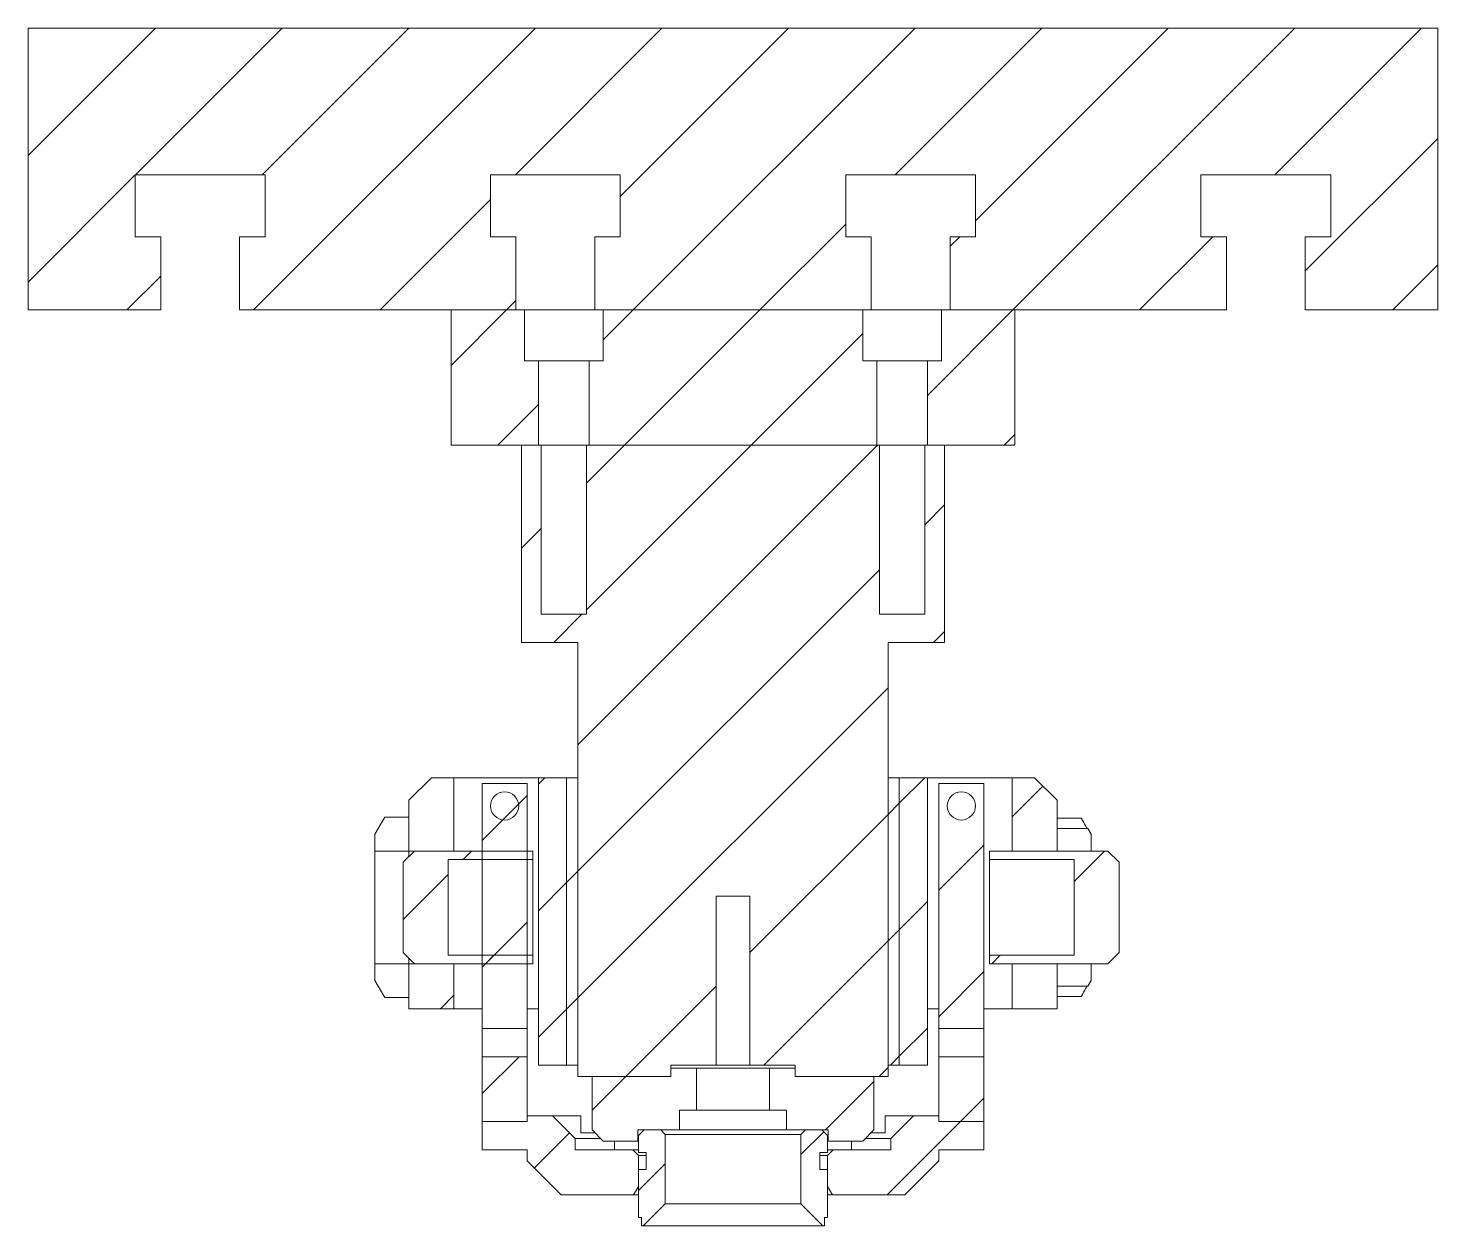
# Model space of a CAD drawing. Header units: millimetres. Extents: x -21 to 4031, y 177 to 2811.
# Drawn here: x 3726.7 to 3976.7, y 1265.3 to 1477.8 of the extents above; entities that cross this region are included whole.
import ezdxf

# ---------------------------------------------------------------- set-up
doc = ezdxf.new("R2010")
doc.units = ezdxf.units.MM
pattern_1 = [(45, (-1206.173, -828.564), (-11.22532, 11.22532), [])]

msp = doc.modelspace()

# ---------------------------------------------------------------- hatches: boundary and pattern name
at = {"linetype": 'Continuous', "lineweight": 0}
h = msp.add_hatch(dxfattribs=at)
h.set_pattern_fill('ANSI31', scale=5, style=0)
h.set_pattern_definition(pattern_1)
h.paths.add_polyline_path([(3827.24, 1440.77), (3827.24, 1427.77), (3876.24, 1427.77), (3876.24, 1440.77), (3871.74, 1440.77), (3871.74, 1451.77), (3894.74, 1451.77), (3894.74, 1440.77), (3890.24, 1440.77), (3890.24, 1427.77), (3939.24, 1427.77), (3939.24, 1440.77), (3934.74, 1440.77), (3934.74, 1451.77), (3957.74, 1451.77), (3957.74, 1440.77), (3953.24, 1440.77), (3953.24, 1427.77), (3976.74, 1427.77), (3976.74, 1477.77), (3726.74, 1477.77), (3726.74, 1427.77), (3750.24, 1427.77), (3750.24, 1440.77), (3745.74, 1440.77), (3745.74, 1451.77), (3768.74, 1451.77), (3768.74, 1440.77), (3764.24, 1440.77), (3764.24, 1427.77), (3813.24, 1427.77), (3813.24, 1440.77), (3808.74, 1440.77), (3808.74, 1451.77), (3831.74, 1451.77), (3831.74, 1440.77)], flags=0)
h = msp.add_hatch(dxfattribs=at)
h.set_pattern_fill('ANSI31', scale=5, style=0)
h.set_pattern_definition(pattern_1)
h.paths.add_polyline_path([(3801.74, 1427.77), (3801.74, 1403.77), (3817.24, 1403.77), (3817.24, 1418.77), (3814.74, 1418.77), (3814.74, 1427.77)], flags=0)
h = msp.add_hatch(dxfattribs=at)
h.set_pattern_fill('ANSI31', scale=5, style=0)
h.set_pattern_definition(pattern_1)
h.paths.add_polyline_path([(3874.74, 1418.77), (3874.74, 1427.77), (3828.74, 1427.77), (3828.74, 1418.77), (3826.24, 1418.77), (3826.24, 1403.77), (3877.24, 1403.77), (3877.24, 1418.77)], flags=0)
h = msp.add_hatch(dxfattribs=at)
h.set_pattern_fill('ANSI31', scale=5, style=0)
h.set_pattern_definition(pattern_1)
h.paths.add_polyline_path([(3901.74, 1403.77), (3901.74, 1427.77), (3888.74, 1427.77), (3888.74, 1418.77), (3886.24, 1418.77), (3886.24, 1403.77)], flags=0)
h = msp.add_hatch(dxfattribs=at)
h.set_pattern_fill('ANSI31', scale=5, style=0)
h.set_pattern_definition(pattern_1)
h.paths.add_polyline_path([(3817.74, 1373.77), (3817.74, 1403.77), (3814.24, 1403.77), (3814.24, 1368.77), (3824.24, 1368.77), (3824.24, 1291.77), (3840.74, 1291.77), (3840.74, 1293.77), (3848.74, 1293.77), (3848.74, 1323.77), (3854.74, 1323.77), (3854.74, 1293.77), (3862.74, 1293.77), (3862.74, 1291.77), (3879.24, 1291.77), (3879.24, 1368.77), (3889.24, 1368.77), (3889.24, 1403.77), (3885.74, 1403.77), (3885.74, 1373.77), (3877.74, 1373.77), (3877.74, 1403.77), (3825.74, 1403.77), (3825.74, 1373.77)], flags=0)
h = msp.add_hatch(dxfattribs=at)
h.set_pattern_fill('ANSI31', scale=5, style=0)
h.set_pattern_definition(pattern_1)
h.paths.add_polyline_path([(3815.24, 1300.27), (3815.24, 1343.77), (3807.24, 1343.77), (3807.24, 1300.27)], flags=0)
edge = h.paths.add_edge_path(flags=0)
edge.add_arc((3811.24, 1339.77), 2.5, 0, 360)
h = msp.add_hatch(dxfattribs=at)
h.set_pattern_fill('ANSI31', scale=5, style=0)
h.set_pattern_definition(pattern_1)
h.paths.add_polyline_path([(3822.24, 1293.77), (3822.24, 1344.77), (3817.24, 1344.77), (3817.24, 1293.77)], flags=0)
h = msp.add_hatch(dxfattribs=at)
h.set_pattern_fill('ANSI31', scale=5, style=0)
h.set_pattern_definition(pattern_1)
h.paths.add_polyline_path([(3824.24, 1293.77), (3824.24, 1344.77), (3822.24, 1344.77), (3822.24, 1293.77)], flags=0)
h = msp.add_hatch(dxfattribs=at)
h.set_pattern_fill('ANSI31', scale=5, style=0)
h.set_pattern_definition(pattern_1)
h.paths.add_polyline_path([(3881.24, 1293.77), (3881.24, 1344.77), (3879.24, 1344.77), (3879.24, 1293.77)], flags=0)
h = msp.add_hatch(dxfattribs=at)
h.set_pattern_fill('ANSI31', scale=5, style=0)
h.set_pattern_definition(pattern_1)
h.paths.add_polyline_path([(3881.24, 1344.77), (3881.24, 1293.77), (3886.24, 1293.77), (3886.24, 1344.77)], flags=0)
h = msp.add_hatch(dxfattribs=at)
h.set_pattern_fill('ANSI31', scale=5, style=0)
h.set_pattern_definition(pattern_1)
h.paths.add_polyline_path([(3896.24, 1300.27), (3896.24, 1343.77), (3888.24, 1343.77), (3888.24, 1300.27)], flags=0)
edge = h.paths.add_edge_path(flags=0)
edge.add_arc((3892.24, 1339.77), 2.5, 0, 360)
h = msp.add_hatch(dxfattribs=at)
h.set_pattern_fill('ANSI31', scale=5, style=0)
h.set_pattern_definition(pattern_1)
h.paths.add_polyline_path([(3909.24, 1331.77), (3909.24, 1340.77), (3905.24, 1344.77), (3901.24, 1344.77), (3901.24, 1331.77)], flags=0)
h = msp.add_hatch(dxfattribs=at)
h.set_pattern_fill('ANSI31', scale=5, style=0)
h.set_pattern_definition(pattern_1)
edge = h.paths.add_edge_path(flags=0)
edge.add_arc((3811.24, 1339.77), 2.5, 0, 360)
h = msp.add_hatch(dxfattribs=at)
h.set_pattern_fill('ANSI31', scale=5, style=0)
h.set_pattern_definition(pattern_1)
h.paths.add_polyline_path([(3793.24, 1329.77), (3793.24, 1313.77), (3795.24, 1311.77), (3816.24, 1311.77), (3816.24, 1313.27), (3801.24, 1313.27), (3801.24, 1330.27), (3816.24, 1330.27), (3816.24, 1331.77), (3795.24, 1331.77)], flags=0)
h = msp.add_hatch(dxfattribs=at)
h.set_pattern_fill('ANSI31', scale=5, style=0)
h.set_pattern_definition(pattern_1)
h.paths.add_polyline_path([(3920.24, 1313.77), (3920.24, 1329.77), (3918.24, 1331.77), (3897.24, 1331.77), (3897.24, 1330.27), (3912.24, 1330.27), (3912.24, 1313.27), (3897.24, 1313.27), (3897.24, 1311.77), (3918.24, 1311.77)], flags=0)
h = msp.add_hatch(dxfattribs=at)
h.set_pattern_fill('ANSI31', scale=5, style=0)
h.set_pattern_definition(pattern_1)
h.paths.add_polyline_path([(3794.24, 1311.77), (3794.24, 1303.77), (3802.24, 1303.77), (3802.24, 1311.77)], flags=0)
h = msp.add_hatch(dxfattribs=at)
h.set_pattern_fill('ANSI31', scale=5, style=0)
h.set_pattern_definition(pattern_1)
h.paths.add_polyline_path([(3807.24, 1295.27), (3807.24, 1283.77), (3815.24, 1283.77), (3815.24, 1295.27)], flags=0)
h = msp.add_hatch(dxfattribs=at)
h.set_pattern_fill('ANSI31', scale=5, style=0)
h.set_pattern_definition(pattern_1)
h.paths.add_polyline_path([(3888.24, 1295.27), (3888.24, 1283.77), (3896.24, 1283.77), (3896.24, 1295.27)], flags=0)
h = msp.add_hatch(dxfattribs=at)
h.set_pattern_fill('ANSI31', scale=5, style=0)
h.set_pattern_definition(pattern_1)
h.paths.add_polyline_path([(3834.89, 1280.27), (3834.89, 1282.27), (3842.24, 1282.27), (3842.24, 1285.77), (3845.24, 1285.77), (3845.24, 1293.27), (3840.74, 1293.27), (3840.74, 1291.77), (3826.74, 1291.77), (3826.74, 1282.27), (3828.74, 1280.27)], flags=0)
h = msp.add_hatch(dxfattribs=at)
h.set_pattern_fill('ANSI31', scale=5, style=0)
h.set_pattern_definition(pattern_1)
h.paths.add_polyline_path([(3868.59, 1282.27), (3868.59, 1280.27), (3874.74, 1280.27), (3876.74, 1282.27), (3876.74, 1291.77), (3862.74, 1291.77), (3862.74, 1293.27), (3858.24, 1293.27), (3858.24, 1285.77), (3861.24, 1285.77), (3861.24, 1282.27)], flags=0)
h = msp.add_hatch(dxfattribs=at)
h.set_pattern_fill('ANSI31', scale=5, style=0)
h.set_pattern_definition(pattern_1)
h.paths.add_polyline_path([(3807.24, 1283.77), (3807.24, 1278.77), (3815.24, 1278.77), (3815.24, 1276.77), (3821.24, 1270.77), (3834.12, 1270.77), (3834.99, 1272.27), (3834.99, 1277.77), (3833.99, 1278.77), (3823.74, 1278.77), (3823.74, 1280.77), (3819.74, 1284.77), (3815.24, 1284.77), (3815.24, 1283.77)], flags=0)
h = msp.add_hatch(dxfattribs=at)
h.set_pattern_fill('ANSI31', scale=5, style=0)
h.set_pattern_definition(pattern_1)
h.paths.add_polyline_path([(3896.24, 1278.77), (3896.24, 1283.77), (3888.24, 1283.77), (3888.24, 1284.77), (3883.74, 1284.77), (3879.74, 1280.77), (3879.74, 1278.77), (3869.49, 1278.77), (3868.49, 1277.77), (3868.49, 1272.27), (3869.36, 1270.77), (3882.24, 1270.77), (3888.24, 1276.77), (3888.24, 1278.77)], flags=0)
h = msp.add_hatch(dxfattribs=at)
h.set_pattern_fill('ANSI31', scale=5, style=0)
h.set_pattern_definition(pattern_1)
h.paths.add_polyline_path([(3835.79, 1265.27), (3839.72, 1269.19), (3839.72, 1281.47), (3838.92, 1282.27), (3835.97, 1282.27), (3834.97, 1281.27), (3834.97, 1278.27), (3836.37, 1278.27), (3836.37, 1275.27), (3834.97, 1275.27), (3834.97, 1266.77), (3835.49, 1266.77), (3835.49, 1265.27)], flags=0)
h = msp.add_hatch(dxfattribs=at)
h.set_pattern_fill('ANSI31', scale=5, style=0)
h.set_pattern_definition(pattern_1)
h.paths.add_polyline_path([(3864.57, 1282.27), (3863.77, 1281.47), (3863.77, 1269.19), (3867.69, 1265.27), (3867.99, 1265.27), (3867.99, 1266.77), (3868.52, 1266.77), (3868.52, 1275.27), (3867.12, 1275.27), (3867.12, 1278.27), (3868.52, 1278.27), (3868.52, 1281.27), (3867.52, 1282.27)], flags=0)

# ---------------------------------------------------------------- linework, layer by layer
at = {"color": 7, "linetype": 'Continuous', "lineweight": 15}
for p, q in [((3976.74, 1477.77), (3726.74, 1477.77)), ((3726.74, 1477.77), (3726.74, 1427.77)), ((3976.74, 1427.77), (3976.74, 1477.77)), ((3768.74, 1451.77), (3745.74, 1451.77)), ((3745.74, 1451.77), (3745.74, 1440.77)), ((3768.74, 1440.77), (3768.74, 1451.77)), ((3831.74, 1451.77), (3808.74, 1451.77)), ((3808.74, 1451.77), (3808.74, 1440.77)), ((3831.74, 1440.77), (3831.74, 1451.77)), ((3894.74, 1451.77), (3871.74, 1451.77)), ((3871.74, 1451.77), (3871.74, 1440.77)), ((3894.74, 1440.77), (3894.74, 1451.77)), ((3957.74, 1451.77), (3934.74, 1451.77)), ((3934.74, 1451.77), (3934.74, 1440.77)), ((3957.74, 1440.77), (3957.74, 1451.77)), ((3745.74, 1440.77), (3750.24, 1440.77)), ((3750.24, 1440.77), (3750.24, 1427.77)), ((3764.24, 1427.77), (3764.24, 1440.77)), ((3764.24, 1440.77), (3768.74, 1440.77)), ((3808.74, 1440.77), (3813.24, 1440.77)), ((3813.24, 1440.77), (3813.24, 1427.77)), ((3827.24, 1440.77), (3831.74, 1440.77)), ((3827.24, 1427.77), (3827.24, 1440.77)), ((3871.74, 1440.77), (3876.24, 1440.77)), ((3876.24, 1440.77), (3876.24, 1427.77)), ((3890.24, 1427.77), (3890.24, 1440.77)), ((3890.24, 1440.77), (3894.74, 1440.77)), ((3934.74, 1440.77), (3939.24, 1440.77)), ((3939.24, 1440.77), (3939.24, 1427.77)), ((3953.24, 1427.77), (3953.24, 1440.77)), ((3953.24, 1440.77), (3957.74, 1440.77)), ((3726.74, 1427.77), (3750.24, 1427.77)), ((3764.24, 1427.77), (3813.24, 1427.77)), ((3801.74, 1403.77), (3801.74, 1427.77)), ((3801.74, 1427.77), (3814.74, 1427.77)), ((3814.74, 1427.77), (3814.74, 1418.77)), ((3827.24, 1427.77), (3814.74, 1427.77)), ((3827.24, 1427.77), (3876.24, 1427.77)), ((3828.74, 1418.77), (3828.74, 1427.77)), ((3828.74, 1427.77), (3874.74, 1427.77)), ((3874.74, 1427.77), (3874.74, 1418.77)), ((3888.74, 1427.77), (3876.24, 1427.77)), ((3888.74, 1418.77), (3888.74, 1427.77)), ((3888.74, 1427.77), (3901.74, 1427.77)), ((3890.24, 1427.77), (3939.24, 1427.77)), ((3901.74, 1427.77), (3901.74, 1403.77)), ((3953.24, 1427.77), (3976.74, 1427.77)), ((3817.24, 1418.77), (3814.74, 1418.77)), ((3817.24, 1418.77), (3817.24, 1403.77)), ((3826.24, 1418.77), (3817.24, 1418.77)), ((3826.24, 1403.77), (3826.24, 1418.77)), ((3828.74, 1418.77), (3826.24, 1418.77)), ((3877.24, 1418.77), (3874.74, 1418.77)), ((3877.24, 1418.77), (3877.24, 1403.77)), ((3886.24, 1418.77), (3877.24, 1418.77)), ((3886.24, 1403.77), (3886.24, 1418.77)), ((3888.74, 1418.77), (3886.24, 1418.77)), ((3801.74, 1403.77), (3817.24, 1403.77)), ((3814.24, 1403.77), (3814.24, 1368.77)), ((3817.74, 1403.77), (3814.24, 1403.77)), ((3817.74, 1403.77), (3817.74, 1373.77)), ((3825.74, 1403.77), (3817.74, 1403.77)), ((3825.74, 1373.77), (3825.74, 1403.77)), ((3877.74, 1403.77), (3825.74, 1403.77)), ((3826.24, 1403.77), (3877.24, 1403.77)), ((3877.74, 1403.77), (3877.74, 1373.77)), ((3885.74, 1403.77), (3877.74, 1403.77)), ((3885.74, 1373.77), (3885.74, 1403.77)), ((3889.24, 1403.77), (3885.74, 1403.77)), ((3886.24, 1403.77), (3901.74, 1403.77)), ((3889.24, 1368.77), (3889.24, 1403.77)), ((3825.74, 1373.77), (3817.74, 1373.77)), ((3885.74, 1373.77), (3877.74, 1373.77)), ((3814.24, 1368.77), (3824.24, 1368.77)), ((3824.24, 1368.77), (3824.24, 1291.77)), ((3879.24, 1368.77), (3889.24, 1368.77)), ((3879.24, 1291.77), (3879.24, 1368.77)), ((3798.24, 1344.77), (3794.24, 1340.77)), ((3802.24, 1344.77), (3798.24, 1344.77)), ((3802.24, 1331.77), (3802.24, 1344.77)), ((3802.24, 1344.77), (3817.24, 1344.77)), ((3815.24, 1343.77), (3807.24, 1343.77)), ((3807.24, 1300.27), (3807.24, 1343.77)), ((3815.24, 1300.27), (3815.24, 1343.77)), ((3817.24, 1344.77), (3817.24, 1293.77)), ((3822.24, 1344.77), (3817.24, 1344.77)), ((3822.24, 1344.77), (3822.24, 1293.77)), ((3824.24, 1344.77), (3822.24, 1344.77)), ((3824.24, 1344.77), (3824.24, 1293.77)), ((3881.24, 1344.77), (3879.24, 1344.77)), ((3879.24, 1344.77), (3879.24, 1293.77)), ((3886.24, 1344.77), (3881.24, 1344.77)), ((3881.24, 1293.77), (3881.24, 1344.77)), ((3901.24, 1344.77), (3886.24, 1344.77)), ((3886.24, 1293.77), (3886.24, 1344.77)), ((3896.24, 1343.77), (3888.24, 1343.77)), ((3888.24, 1300.27), (3888.24, 1343.77)), ((3896.24, 1300.27), (3896.24, 1343.77)), ((3905.24, 1344.77), (3901.24, 1344.77)), ((3901.24, 1344.77), (3901.24, 1331.77)), ((3909.24, 1340.77), (3905.24, 1344.77)), ((3794.24, 1340.77), (3794.24, 1331.77)), ((3909.24, 1331.77), (3909.24, 1340.77)), ((3788.24, 1334.77), (3789.97, 1337.77)), ((3789.97, 1337.77), (3794.24, 1337.77)), ((3794.24, 1337.77), (3794.24, 1331.77)), ((3909.24, 1337.57), (3913.51, 1337.57)), ((3909.24, 1335.77), (3914.66, 1335.77)), ((3909.24, 1331.77), (3909.24, 1335.77)), ((3914.66, 1335.77), (3915.24, 1334.77)), ((3788.24, 1334.77), (3788.24, 1331.77)), ((3915.24, 1331.77), (3915.24, 1334.77)), ((3788.24, 1331.77), (3794.24, 1331.77)), ((3788.24, 1331.77), (3788.24, 1311.77)), ((3795.24, 1331.77), (3793.24, 1329.77)), ((3794.24, 1331.77), (3794.24, 1330.77)), ((3802.24, 1331.77), (3794.24, 1331.77)), ((3816.24, 1331.77), (3795.24, 1331.77)), ((3816.24, 1330.27), (3801.24, 1330.27)), ((3801.24, 1313.27), (3801.24, 1330.27)), ((3816.24, 1330.27), (3816.24, 1331.77)), ((3816.24, 1313.27), (3816.24, 1330.27)), ((3918.24, 1331.77), (3897.24, 1331.77)), ((3897.24, 1331.77), (3897.24, 1330.27)), ((3912.24, 1330.27), (3897.24, 1330.27)), ((3897.24, 1330.27), (3897.24, 1313.27)), ((3909.24, 1331.77), (3901.24, 1331.77)), ((3909.24, 1331.77), (3915.24, 1331.77)), ((3912.24, 1330.27), (3912.24, 1313.27)), ((3920.24, 1329.77), (3918.24, 1331.77)), ((3793.24, 1313.77), (3793.24, 1329.77)), ((3920.24, 1329.77), (3920.24, 1313.77)), ((3848.74, 1323.77), (3854.74, 1323.77)), ((3848.74, 1323.77), (3848.74, 1293.77)), ((3854.74, 1293.77), (3854.74, 1323.77)), ((3793.24, 1313.77), (3795.24, 1311.77)), ((3794.24, 1312.77), (3794.24, 1311.77)), ((3801.24, 1313.27), (3816.24, 1313.27)), ((3816.24, 1311.77), (3816.24, 1313.27)), ((3897.24, 1313.27), (3912.24, 1313.27)), ((3897.24, 1313.27), (3897.24, 1311.77)), ((3918.24, 1311.77), (3920.24, 1313.77)), ((3794.24, 1311.77), (3788.24, 1311.77)), ((3788.24, 1311.77), (3788.24, 1308.77)), ((3794.24, 1311.77), (3794.24, 1305.77)), ((3794.24, 1311.77), (3802.24, 1311.77)), ((3794.24, 1311.77), (3794.24, 1303.77)), ((3795.24, 1311.77), (3816.24, 1311.77)), ((3802.24, 1303.77), (3802.24, 1311.77)), ((3897.24, 1311.77), (3918.24, 1311.77)), ((3901.24, 1311.77), (3909.24, 1311.77)), ((3901.24, 1311.77), (3901.24, 1303.77)), ((3915.24, 1311.77), (3909.24, 1311.77)), ((3909.24, 1307.77), (3909.24, 1311.77)), ((3909.24, 1303.77), (3909.24, 1311.77)), ((3915.24, 1308.77), (3915.24, 1311.77)), ((3789.97, 1305.77), (3788.24, 1308.77)), ((3914.66, 1307.77), (3909.24, 1307.77)), ((3915.24, 1308.77), (3914.66, 1307.77)), ((3794.24, 1305.77), (3789.97, 1305.77)), ((3913.51, 1305.96), (3909.24, 1305.96)), ((3794.24, 1303.77), (3802.24, 1303.77)), ((3802.24, 1303.77), (3807.24, 1303.77)), ((3815.24, 1303.77), (3817.24, 1303.77)), ((3888.24, 1303.77), (3886.24, 1303.77)), ((3901.24, 1303.77), (3896.24, 1303.77)), ((3901.24, 1303.77), (3909.24, 1303.77)), ((3815.24, 1300.27), (3807.24, 1300.27)), ((3807.24, 1295.27), (3807.24, 1300.27)), ((3815.24, 1295.27), (3815.24, 1300.27)), ((3896.24, 1300.27), (3888.24, 1300.27)), ((3888.24, 1295.27), (3888.24, 1300.27)), ((3896.24, 1295.27), (3896.24, 1300.27)), ((3807.24, 1295.27), (3815.24, 1295.27)), ((3807.24, 1283.77), (3807.24, 1295.27)), ((3815.24, 1283.77), (3815.24, 1295.27)), ((3888.24, 1295.27), (3896.24, 1295.27)), ((3888.24, 1283.77), (3888.24, 1295.27)), ((3896.24, 1283.77), (3896.24, 1295.27)), ((3817.24, 1293.77), (3822.24, 1293.77)), ((3822.24, 1293.77), (3824.24, 1293.77)), ((3840.74, 1293.77), (3848.74, 1293.77)), ((3840.74, 1293.77), (3840.74, 1291.77)), ((3840.74, 1291.77), (3840.74, 1293.27)), ((3845.24, 1293.27), (3840.74, 1293.27)), ((3845.24, 1293.27), (3845.24, 1285.77)), ((3858.24, 1293.27), (3845.24, 1293.27)), ((3848.74, 1293.77), (3854.74, 1293.77)), ((3854.74, 1293.77), (3862.74, 1293.77)), ((3858.24, 1285.77), (3858.24, 1293.27)), ((3862.74, 1293.27), (3858.24, 1293.27)), ((3862.74, 1291.77), (3862.74, 1293.77)), ((3862.74, 1293.27), (3862.74, 1291.77)), ((3879.24, 1293.77), (3881.24, 1293.77)), ((3881.24, 1293.77), (3886.24, 1293.77)), ((3824.24, 1291.77), (3840.74, 1291.77)), ((3826.74, 1291.77), (3826.74, 1282.27)), ((3826.74, 1291.77), (3840.74, 1291.77)), ((3862.74, 1291.77), (3879.24, 1291.77)), ((3862.74, 1291.77), (3876.74, 1291.77)), ((3876.74, 1282.27), (3876.74, 1291.77)), ((3842.24, 1285.77), (3845.24, 1285.77)), ((3842.24, 1285.77), (3842.24, 1282.27)), ((3845.24, 1285.77), (3858.24, 1285.77)), ((3858.24, 1285.77), (3861.24, 1285.77)), ((3861.24, 1282.27), (3861.24, 1285.77)), ((3807.24, 1283.77), (3815.24, 1283.77)), ((3807.24, 1278.77), (3807.24, 1283.77)), ((3815.24, 1283.77), (3815.24, 1284.77)), ((3819.74, 1284.77), (3815.24, 1284.77)), ((3823.74, 1280.77), (3819.74, 1284.77)), ((3819.74, 1284.77), (3824.74, 1284.77)), ((3824.74, 1284.77), (3824.74, 1281.77)), ((3878.74, 1284.77), (3883.74, 1284.77)), ((3883.74, 1284.77), (3879.74, 1280.77)), ((3888.24, 1284.77), (3883.74, 1284.77)), ((3888.24, 1284.77), (3888.24, 1283.77)), ((3888.24, 1283.77), (3896.24, 1283.77)), ((3896.24, 1283.77), (3896.24, 1278.77)), ((3823.74, 1280.77), (3823.74, 1278.77)), ((3828.24, 1280.77), (3823.74, 1280.77)), ((3824.74, 1281.77), (3827.24, 1281.77)), ((3826.74, 1282.27), (3828.74, 1280.27)), ((3828.74, 1280.27), (3834.89, 1280.27)), ((3830.74, 1278.77), (3830.74, 1280.27)), ((3834.89, 1282.27), (3842.24, 1282.27)), ((3834.89, 1282.27), (3834.89, 1280.27)), ((3834.89, 1280.27), (3834.97, 1280.27)), ((3835.97, 1282.27), (3834.97, 1281.27)), ((3834.97, 1281.27), (3834.97, 1278.27)), ((3838.92, 1282.27), (3835.97, 1282.27)), ((3839.72, 1281.47), (3838.92, 1282.27)), ((3839.72, 1269.19), (3839.72, 1281.47)), ((3839.72, 1281.47), (3863.77, 1281.47)), ((3842.24, 1282.27), (3861.24, 1282.27)), ((3861.24, 1282.27), (3868.59, 1282.27)), ((3864.57, 1282.27), (3863.77, 1281.47)), ((3863.77, 1281.47), (3863.77, 1269.19)), ((3867.52, 1282.27), (3864.57, 1282.27)), ((3868.52, 1281.27), (3867.52, 1282.27)), ((3868.52, 1278.27), (3868.52, 1281.27)), ((3868.52, 1280.27), (3868.59, 1280.27)), ((3868.59, 1280.27), (3868.59, 1282.27)), ((3868.59, 1280.27), (3874.74, 1280.27)), ((3872.74, 1280.27), (3872.74, 1278.77)), ((3874.74, 1280.27), (3876.74, 1282.27)), ((3879.74, 1280.77), (3875.24, 1280.77)), ((3876.24, 1281.77), (3878.74, 1281.77)), ((3879.74, 1278.77), (3879.74, 1280.77)), ((3815.24, 1278.77), (3807.24, 1278.77)), ((3815.24, 1276.77), (3815.24, 1278.77)), ((3833.99, 1278.77), (3823.74, 1278.77)), ((3834.99, 1277.77), (3833.99, 1278.77)), ((3833.99, 1278.77), (3834.97, 1278.77)), ((3834.97, 1278.27), (3836.37, 1278.27)), ((3834.99, 1277.77), (3834.99, 1272.27)), ((3836.37, 1277.77), (3834.99, 1277.77)), ((3836.37, 1278.27), (3836.37, 1275.27)), ((3867.12, 1275.27), (3867.12, 1278.27)), ((3867.12, 1278.27), (3868.52, 1278.27)), ((3868.49, 1277.77), (3867.12, 1277.77)), ((3869.49, 1278.77), (3868.49, 1277.77)), ((3868.49, 1272.27), (3868.49, 1277.77)), ((3868.52, 1278.77), (3869.49, 1278.77)), ((3879.74, 1278.77), (3869.49, 1278.77)), ((3896.24, 1278.77), (3888.24, 1278.77)), ((3888.24, 1278.77), (3888.24, 1276.77)), ((3815.24, 1276.77), (3821.24, 1270.77)), ((3834.97, 1275.27), (3834.97, 1266.77)), ((3836.37, 1275.27), (3834.97, 1275.27)), ((3868.52, 1275.27), (3867.12, 1275.27)), ((3868.52, 1266.77), (3868.52, 1275.27)), ((3882.24, 1270.77), (3888.24, 1276.77)), ((3834.12, 1270.77), (3821.24, 1270.77)), ((3834.12, 1270.77), (3834.99, 1272.27)), ((3834.97, 1270.77), (3834.12, 1270.77)), ((3868.49, 1272.27), (3869.36, 1270.77)), ((3869.36, 1270.77), (3868.52, 1270.77)), ((3882.24, 1270.77), (3869.36, 1270.77)), ((3835.79, 1265.27), (3839.72, 1269.19)), ((3863.77, 1269.19), (3839.72, 1269.19)), ((3863.77, 1269.19), (3867.69, 1265.27)), ((3834.97, 1266.77), (3835.49, 1266.77)), ((3835.49, 1266.77), (3835.49, 1265.27)), ((3835.49, 1265.27), (3835.79, 1265.27)), ((3867.69, 1265.27), (3835.79, 1265.27)), ((3867.69, 1265.27), (3867.99, 1265.27)), ((3867.99, 1265.27), (3867.99, 1266.77)), ((3867.99, 1266.77), (3868.52, 1266.77))]:
    msp.add_line(p, q, dxfattribs=at)
for centre in [(3811.24, 1339.77), (3892.24, 1339.77)]:
    msp.add_circle(centre, 2.5, dxfattribs=at)
for points, knots in [([(3914.54, 1335.77), (3914.24, 1336.28), (3913.9, 1336.88), (3913.56, 1337.48), (3913.51, 1337.57)], [0, 0, 0, 0, 0.853957, 1, 1, 1, 1]), ([(3913.51, 1305.96), (3913.79, 1306.45), (3914.13, 1307.06), (3914.47, 1307.66), (3914.54, 1307.77)], [0, 0, 0, 0, 0.815697, 1, 1, 1, 1]), ([(3878.74, 1281.77), (3878.74, 1282.02), (3878.74, 1282.88), (3878.74, 1283.98), (3878.74, 1284.77)], [0, 0, 0, 0, 0.2873513, 1, 1, 1, 1])]:
    msp.add_open_spline(points, degree=3, knots=knots, dxfattribs=at)

doc.saveas('drawing.dxf')
